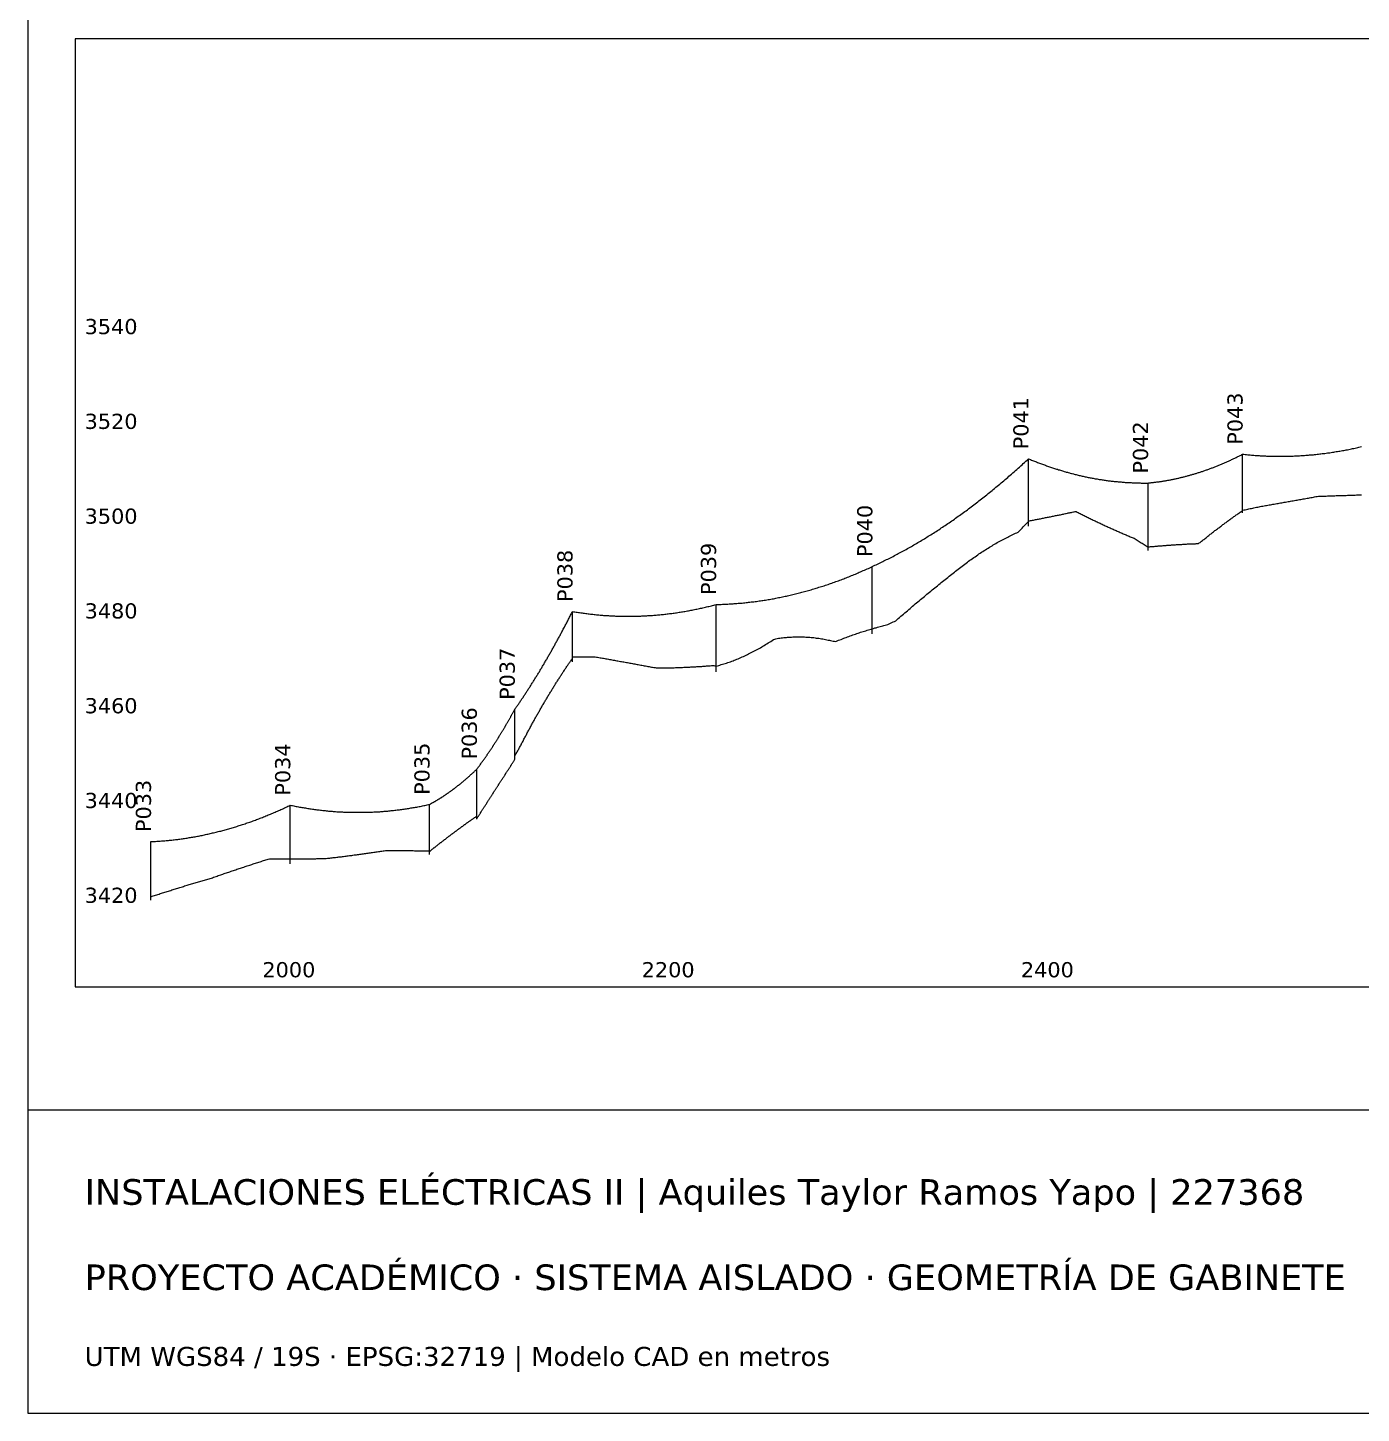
# Paper-space layout 'LP-07' of a CAD drawing. Header units: metres, sheet in millimetres. Extents: x 10 to 410, y 10 to 287.
# Drawn here: x 10 to 150.6, y 10 to 156.2 of the extents above; entities that cross this region are included whole.
import ezdxf

# ---------------------------------------------------------------- set-up
doc = ezdxf.new("R2010")
doc.units = ezdxf.units.M
for name, color, linetype, lineweight, true_color in [('ALERTA', 7, 'Continuous', 13, 0xc56b20), ('CABLE', 7, 'Continuous', 18, 0x087f8c), ('GRILLA', 7, 'Continuous', 13, 0xd2dce3), ('MARCO', 7, 'Continuous', 13, 0x163b55), ('POSTES', 7, 'Continuous', 13, 0x244c65), ('TERRENO', 7, 'Continuous', 13, 0x777777), ('TEXTO', 7, 'Continuous', 13, 0x163b55)]:
    doc.layers.add(name, color=color, linetype=linetype, lineweight=lineweight, true_color=true_color)
doc.styles.add('LP-TEXTO', font='DejaVuSans.ttf')

psp = doc.layouts.new('LP-07')

# ---------------------------------------------------------------- linework, layer by layer
at = {"layer": 'CABLE'}
for points in [[(128.16, 108.14), (128.24, 108.15), (128.32, 108.16), (128.41, 108.17), (128.49, 108.18), (128.57, 108.19), (128.66, 108.2), (128.74, 108.21), (128.82, 108.22), (128.91, 108.23), (128.99, 108.24), (129.07, 108.25), (129.15, 108.26), (129.24, 108.27), (129.32, 108.28), (129.4, 108.29), (129.49, 108.31), (129.57, 108.32), (129.65, 108.33), (129.74, 108.34), (129.82, 108.36), (129.9, 108.37), (129.99, 108.38), (130.07, 108.4), (130.15, 108.41), (130.24, 108.43), (130.32, 108.44), (130.4, 108.46), (130.48, 108.47), (130.57, 108.49), (130.65, 108.51), (130.73, 108.52), (130.82, 108.54), (130.9, 108.56), (130.98, 108.58), (131.07, 108.59), (131.15, 108.61), (131.23, 108.63), (131.32, 108.65), (131.4, 108.67), (131.48, 108.69), (131.57, 108.71), (131.65, 108.73), (131.73, 108.75), (131.82, 108.77), (131.9, 108.79), (131.98, 108.81), (132.06, 108.83), (132.15, 108.85), (132.23, 108.87), (132.31, 108.9), (132.4, 108.92), (132.48, 108.94), (132.56, 108.96), (132.65, 108.99), (132.73, 109.01), (132.81, 109.03), (132.9, 109.06), (132.98, 109.08), (133.06, 109.11), (133.15, 109.13), (133.23, 109.16), (133.31, 109.18), (133.39, 109.21), (133.48, 109.24), (133.56, 109.26), (133.64, 109.29), (133.73, 109.32), (133.81, 109.34), (133.89, 109.37), (133.98, 109.4), (134.06, 109.43), (134.14, 109.46), (134.23, 109.49), (134.31, 109.52), (134.39, 109.55), (134.48, 109.57), (134.56, 109.61), (134.64, 109.64), (134.72, 109.67), (134.81, 109.7), (134.89, 109.73), (134.97, 109.76), (135.06, 109.79), (135.14, 109.82), (135.22, 109.86), (135.31, 109.89), (135.39, 109.92), (135.47, 109.96), (135.56, 109.99), (135.64, 110.02), (135.72, 110.06), (135.81, 110.09), (135.89, 110.13), (135.97, 110.16), (136.05, 110.2), (136.14, 110.23), (136.22, 110.27), (136.3, 110.31), (136.39, 110.34), (136.47, 110.38), (136.55, 110.42), (136.64, 110.45), (136.72, 110.49), (136.8, 110.53), (136.89, 110.57), (136.97, 110.61), (137.05, 110.65), (137.14, 110.69), (137.22, 110.73), (137.3, 110.77), (137.38, 110.81), (137.47, 110.85), (137.55, 110.89), (137.63, 110.93), (137.72, 110.97), (137.8, 111.01), (137.88, 111.05), (137.97, 111.09), (138.05, 111.14), (138.13, 111.18)], [(138.13, 111.18), (138.27, 111.17), (138.4, 111.15), (138.53, 111.14), (138.67, 111.13), (138.8, 111.11), (138.93, 111.1), (139.07, 111.09), (139.2, 111.08), (139.33, 111.07), (139.47, 111.06), (139.6, 111.05), (139.73, 111.04), (139.87, 111.03), (140, 111.02), (140.13, 111.02), (140.27, 111.01), (140.4, 111), (140.53, 111), (140.67, 110.99), (140.8, 110.99), (140.93, 110.98), (141.07, 110.98), (141.2, 110.98), (141.33, 110.97), (141.47, 110.97), (141.6, 110.97), (141.73, 110.97), (141.87, 110.97), (142, 110.96), (142.13, 110.96), (142.27, 110.96), (142.4, 110.97), (142.53, 110.97), (142.67, 110.97), (142.8, 110.97), (142.93, 110.97), (143.07, 110.98), (143.2, 110.98), (143.33, 110.99), (143.47, 110.99), (143.6, 111), (143.73, 111), (143.87, 111.01), (144, 111.01), (144.13, 111.02), (144.27, 111.03), (144.4, 111.04), (144.53, 111.05), (144.67, 111.06), (144.8, 111.07), (144.93, 111.08), (145.07, 111.09), (145.2, 111.1), (145.33, 111.11), (145.47, 111.12), (145.6, 111.13), (145.73, 111.15), (145.87, 111.16), (146, 111.18), (146.13, 111.19), (146.27, 111.21), (146.4, 111.22), (146.53, 111.24), (146.67, 111.25), (146.8, 111.27), (146.94, 111.29), (147.07, 111.31), (147.2, 111.32), (147.34, 111.34), (147.47, 111.36), (147.6, 111.38), (147.74, 111.4), (147.87, 111.42), (148, 111.45), (148.14, 111.47), (148.27, 111.49), (148.4, 111.51), (148.54, 111.54), (148.67, 111.56), (148.8, 111.59), (148.94, 111.61), (149.07, 111.64), (149.2, 111.66), (149.34, 111.69), (149.47, 111.72), (149.6, 111.74), (149.74, 111.77), (149.87, 111.8), (150, 111.83), (150.14, 111.86), (150.27, 111.89), (150.4, 111.92), (150.54, 111.95), (150.67, 111.98)], [(99.08, 99.33), (99.21, 99.4), (99.35, 99.46), (99.49, 99.52), (99.63, 99.59), (99.76, 99.65), (99.9, 99.72), (100.04, 99.79), (100.18, 99.85), (100.31, 99.92), (100.45, 99.99), (100.59, 100.06), (100.72, 100.12), (100.86, 100.19), (101, 100.26), (101.14, 100.33), (101.27, 100.4), (101.41, 100.48), (101.55, 100.55), (101.69, 100.62), (101.82, 100.69), (101.96, 100.77), (102.1, 100.84), (102.23, 100.91), (102.37, 100.99), (102.51, 101.07), (102.65, 101.14), (102.78, 101.22), (102.92, 101.3), (103.06, 101.37), (103.2, 101.45), (103.33, 101.53), (103.47, 101.61), (103.61, 101.69), (103.74, 101.77), (103.88, 101.85), (104.02, 101.93), (104.16, 102.01), (104.29, 102.1), (104.43, 102.18), (104.57, 102.26), (104.71, 102.35), (104.84, 102.43), (104.98, 102.52), (105.12, 102.6), (105.25, 102.69), (105.39, 102.78), (105.53, 102.86), (105.67, 102.95), (105.8, 103.04), (105.94, 103.13), (106.08, 103.22), (106.22, 103.31), (106.35, 103.4), (106.49, 103.49), (106.63, 103.58), (106.77, 103.67), (106.9, 103.77), (107.04, 103.86), (107.18, 103.95), (107.31, 104.05), (107.45, 104.14), (107.59, 104.24), (107.73, 104.33), (107.86, 104.43), (108, 104.53), (108.14, 104.63), (108.28, 104.72), (108.41, 104.82), (108.55, 104.92), (108.69, 105.02), (108.82, 105.12), (108.96, 105.22), (109.1, 105.32), (109.24, 105.43), (109.37, 105.53), (109.51, 105.63), (109.65, 105.73), (109.79, 105.84), (109.92, 105.94), (110.06, 106.05), (110.2, 106.15), (110.33, 106.26), (110.47, 106.37), (110.61, 106.47), (110.75, 106.58), (110.88, 106.69), (111.02, 106.8), (111.16, 106.91), (111.3, 107.02), (111.43, 107.13), (111.57, 107.24), (111.71, 107.35), (111.84, 107.46), (111.98, 107.58), (112.12, 107.69), (112.26, 107.8), (112.39, 107.92), (112.53, 108.03), (112.67, 108.15), (112.81, 108.27), (112.94, 108.38), (113.08, 108.5), (113.22, 108.62), (113.36, 108.73), (113.49, 108.85), (113.63, 108.97), (113.77, 109.09), (113.9, 109.21), (114.04, 109.33), (114.18, 109.46), (114.32, 109.58), (114.45, 109.7), (114.59, 109.82), (114.73, 109.95), (114.87, 110.07), (115, 110.2), (115.14, 110.32), (115.28, 110.45), (115.41, 110.57), (115.55, 110.7)], [(115.55, 110.7), (115.66, 110.66), (115.76, 110.61), (115.87, 110.57), (115.97, 110.53), (116.08, 110.49), (116.18, 110.44), (116.29, 110.4), (116.39, 110.36), (116.5, 110.32), (116.6, 110.28), (116.71, 110.24), (116.81, 110.2), (116.92, 110.16), (117.02, 110.12), (117.13, 110.08), (117.23, 110.05), (117.34, 110.01), (117.44, 109.97), (117.55, 109.93), (117.65, 109.9), (117.76, 109.86), (117.86, 109.83), (117.97, 109.79), (118.07, 109.75), (118.18, 109.72), (118.28, 109.69), (118.39, 109.65), (118.49, 109.62), (118.6, 109.59), (118.7, 109.55), (118.81, 109.52), (118.91, 109.49), (119.02, 109.46), (119.12, 109.42), (119.23, 109.39), (119.33, 109.36), (119.44, 109.33), (119.54, 109.3), (119.65, 109.27), (119.75, 109.25), (119.86, 109.22), (119.96, 109.19), (120.07, 109.16), (120.17, 109.13), (120.28, 109.11), (120.38, 109.08), (120.49, 109.05), (120.59, 109.03), (120.7, 109), (120.8, 108.98), (120.91, 108.95), (121.01, 108.93), (121.12, 108.9), (121.22, 108.88), (121.33, 108.86), (121.43, 108.83), (121.54, 108.81), (121.64, 108.79), (121.75, 108.77), (121.85, 108.74), (121.96, 108.72), (122.06, 108.7), (122.17, 108.68), (122.27, 108.66), (122.38, 108.64), (122.48, 108.62), (122.59, 108.6), (122.69, 108.59), (122.8, 108.57), (122.9, 108.55), (123.01, 108.53), (123.12, 108.52), (123.22, 108.5), (123.33, 108.48), (123.43, 108.47), (123.54, 108.45), (123.64, 108.44), (123.75, 108.42), (123.85, 108.41), (123.96, 108.39), (124.06, 108.38), (124.17, 108.37), (124.27, 108.35), (124.38, 108.34), (124.48, 108.33), (124.59, 108.32), (124.69, 108.31), (124.8, 108.3), (124.9, 108.29), (125.01, 108.27), (125.11, 108.27), (125.22, 108.26), (125.32, 108.25), (125.43, 108.24), (125.53, 108.23), (125.64, 108.22), (125.74, 108.21), (125.85, 108.21), (125.95, 108.2), (126.06, 108.19), (126.16, 108.19), (126.27, 108.18), (126.37, 108.18), (126.48, 108.17), (126.58, 108.17), (126.69, 108.16), (126.79, 108.16), (126.9, 108.16), (127, 108.15), (127.11, 108.15), (127.21, 108.15), (127.32, 108.15), (127.42, 108.14), (127.53, 108.14), (127.63, 108.14), (127.74, 108.14), (127.84, 108.14), (127.95, 108.14), (128.05, 108.14), (128.16, 108.14)], [(82.6, 95.33), (82.74, 95.33), (82.88, 95.33), (83.01, 95.34), (83.15, 95.34), (83.29, 95.35), (83.43, 95.35), (83.56, 95.36), (83.7, 95.36), (83.84, 95.37), (83.98, 95.38), (84.11, 95.39), (84.25, 95.4), (84.39, 95.41), (84.52, 95.42), (84.66, 95.43), (84.8, 95.44), (84.94, 95.45), (85.07, 95.46), (85.21, 95.47), (85.35, 95.48), (85.49, 95.5), (85.62, 95.51), (85.76, 95.52), (85.9, 95.54), (86.03, 95.56), (86.17, 95.57), (86.31, 95.59), (86.45, 95.6), (86.58, 95.62), (86.72, 95.64), (86.86, 95.66), (87, 95.68), (87.13, 95.7), (87.27, 95.72), (87.41, 95.74), (87.54, 95.76), (87.68, 95.78), (87.82, 95.8), (87.96, 95.82), (88.09, 95.85), (88.23, 95.87), (88.37, 95.89), (88.51, 95.92), (88.64, 95.94), (88.78, 95.97), (88.92, 95.99), (89.05, 96.02), (89.19, 96.05), (89.33, 96.07), (89.47, 96.1), (89.6, 96.13), (89.74, 96.16), (89.88, 96.19), (90.02, 96.22), (90.15, 96.25), (90.29, 96.28), (90.43, 96.31), (90.56, 96.34), (90.7, 96.38), (90.84, 96.41), (90.98, 96.44), (91.11, 96.48), (91.25, 96.51), (91.39, 96.55), (91.53, 96.58), (91.66, 96.62), (91.8, 96.66), (91.94, 96.69), (92.08, 96.73), (92.21, 96.77), (92.35, 96.81), (92.49, 96.85), (92.62, 96.89), (92.76, 96.93), (92.9, 96.97), (93.04, 97.01), (93.17, 97.05), (93.31, 97.09), (93.45, 97.14), (93.59, 97.18), (93.72, 97.22), (93.86, 97.27), (94, 97.31), (94.13, 97.36), (94.27, 97.4), (94.41, 97.45), (94.55, 97.5), (94.68, 97.55), (94.82, 97.59), (94.96, 97.64), (95.1, 97.69), (95.23, 97.74), (95.37, 97.79), (95.51, 97.84), (95.64, 97.89), (95.78, 97.94), (95.92, 98), (96.06, 98.05), (96.19, 98.1), (96.33, 98.15), (96.47, 98.21), (96.61, 98.26), (96.74, 98.32), (96.88, 98.37), (97.02, 98.43), (97.15, 98.49), (97.29, 98.54), (97.43, 98.6), (97.57, 98.66), (97.7, 98.72), (97.84, 98.78), (97.98, 98.84), (98.12, 98.9), (98.25, 98.96), (98.39, 99.02), (98.53, 99.08), (98.67, 99.14), (98.8, 99.21), (98.94, 99.27), (99.08, 99.33)], [(67.46, 94.59), (67.58, 94.57), (67.71, 94.55), (67.84, 94.53), (67.96, 94.51), (68.09, 94.49), (68.21, 94.47), (68.34, 94.45), (68.47, 94.43), (68.59, 94.41), (68.72, 94.4), (68.85, 94.38), (68.97, 94.36), (69.1, 94.35), (69.22, 94.33), (69.35, 94.32), (69.48, 94.3), (69.6, 94.29), (69.73, 94.28), (69.86, 94.26), (69.98, 94.25), (70.11, 94.24), (70.23, 94.23), (70.36, 94.21), (70.49, 94.2), (70.61, 94.19), (70.74, 94.18), (70.86, 94.17), (70.99, 94.17), (71.12, 94.16), (71.24, 94.15), (71.37, 94.14), (71.5, 94.14), (71.62, 94.13), (71.75, 94.12), (71.87, 94.12), (72, 94.11), (72.13, 94.11), (72.25, 94.1), (72.38, 94.1), (72.51, 94.1), (72.63, 94.09), (72.76, 94.09), (72.88, 94.09), (73.01, 94.09), (73.14, 94.09), (73.26, 94.09), (73.39, 94.09), (73.52, 94.09), (73.64, 94.09), (73.77, 94.09), (73.89, 94.09), (74.02, 94.09), (74.15, 94.1), (74.27, 94.1), (74.4, 94.1), (74.52, 94.11), (74.65, 94.11), (74.78, 94.12), (74.9, 94.12), (75.03, 94.13), (75.16, 94.13), (75.28, 94.14), (75.41, 94.15), (75.53, 94.16), (75.66, 94.16), (75.79, 94.17), (75.91, 94.18), (76.04, 94.19), (76.17, 94.2), (76.29, 94.21), (76.42, 94.22), (76.54, 94.23), (76.67, 94.25), (76.8, 94.26), (76.92, 94.27), (77.05, 94.28), (77.18, 94.3), (77.3, 94.31), (77.43, 94.33), (77.55, 94.34), (77.68, 94.36), (77.81, 94.37), (77.93, 94.39), (78.06, 94.41), (78.18, 94.42), (78.31, 94.44), (78.44, 94.46), (78.56, 94.48), (78.69, 94.5), (78.82, 94.52), (78.94, 94.54), (79.07, 94.56), (79.19, 94.58), (79.32, 94.6), (79.45, 94.62), (79.57, 94.65), (79.7, 94.67), (79.83, 94.69), (79.95, 94.72), (80.08, 94.74), (80.2, 94.77), (80.33, 94.79), (80.46, 94.82), (80.58, 94.84), (80.71, 94.87), (80.84, 94.9), (80.96, 94.93), (81.09, 94.95), (81.21, 94.98), (81.34, 95.01), (81.47, 95.04), (81.59, 95.07), (81.72, 95.1), (81.84, 95.13), (81.97, 95.16), (82.1, 95.19), (82.22, 95.23), (82.35, 95.26), (82.48, 95.29), (82.6, 95.33)], [(61.37, 84.26), (61.42, 84.34), (61.48, 84.41), (61.53, 84.48), (61.58, 84.55), (61.63, 84.63), (61.68, 84.7), (61.73, 84.78), (61.78, 84.85), (61.83, 84.92), (61.88, 85), (61.93, 85.07), (61.98, 85.15), (62.03, 85.22), (62.08, 85.3), (62.13, 85.37), (62.19, 85.45), (62.24, 85.52), (62.29, 85.6), (62.34, 85.68), (62.39, 85.75), (62.44, 85.83), (62.49, 85.91), (62.54, 85.99), (62.59, 86.06), (62.64, 86.14), (62.69, 86.22), (62.74, 86.3), (62.79, 86.38), (62.84, 86.45), (62.89, 86.53), (62.95, 86.61), (63, 86.69), (63.05, 86.77), (63.1, 86.85), (63.15, 86.93), (63.2, 87.01), (63.25, 87.09), (63.3, 87.17), (63.35, 87.25), (63.4, 87.33), (63.45, 87.42), (63.5, 87.5), (63.55, 87.58), (63.6, 87.66), (63.66, 87.74), (63.71, 87.83), (63.76, 87.91), (63.81, 87.99), (63.86, 88.07), (63.91, 88.16), (63.96, 88.24), (64.01, 88.33), (64.06, 88.41), (64.11, 88.49), (64.16, 88.58), (64.21, 88.66), (64.26, 88.75), (64.31, 88.83), (64.36, 88.92), (64.42, 89.01), (64.47, 89.09), (64.52, 89.18), (64.57, 89.26), (64.62, 89.35), (64.67, 89.44), (64.72, 89.53), (64.77, 89.61), (64.82, 89.7), (64.87, 89.79), (64.92, 89.88), (64.97, 89.97), (65.02, 90.05), (65.07, 90.14), (65.13, 90.23), (65.18, 90.32), (65.23, 90.41), (65.28, 90.5), (65.33, 90.59), (65.38, 90.68), (65.43, 90.77), (65.48, 90.86), (65.53, 90.95), (65.58, 91.04), (65.63, 91.14), (65.68, 91.23), (65.73, 91.32), (65.78, 91.41), (65.84, 91.5), (65.89, 91.6), (65.94, 91.69), (65.99, 91.78), (66.04, 91.88), (66.09, 91.97), (66.14, 92.06), (66.19, 92.16), (66.24, 92.25), (66.29, 92.35), (66.34, 92.44), (66.39, 92.54), (66.44, 92.63), (66.49, 92.73), (66.54, 92.82), (66.6, 92.92), (66.65, 93.01), (66.7, 93.11), (66.75, 93.21), (66.8, 93.3), (66.85, 93.4), (66.9, 93.5), (66.95, 93.6), (67, 93.69), (67.05, 93.79), (67.1, 93.89), (67.15, 93.99), (67.2, 94.09), (67.25, 94.19), (67.31, 94.29), (67.36, 94.39), (67.41, 94.49), (67.46, 94.59)], [(57.37, 77.97), (57.41, 78.01), (57.44, 78.05), (57.47, 78.1), (57.51, 78.14), (57.54, 78.19), (57.57, 78.23), (57.61, 78.28), (57.64, 78.32), (57.67, 78.37), (57.71, 78.41), (57.74, 78.46), (57.77, 78.5), (57.81, 78.55), (57.84, 78.59), (57.87, 78.64), (57.91, 78.69), (57.94, 78.73), (57.97, 78.78), (58.01, 78.83), (58.04, 78.87), (58.07, 78.92), (58.11, 78.97), (58.14, 79.01), (58.17, 79.06), (58.21, 79.11), (58.24, 79.15), (58.27, 79.2), (58.31, 79.25), (58.34, 79.3), (58.37, 79.35), (58.41, 79.39), (58.44, 79.44), (58.47, 79.49), (58.51, 79.54), (58.54, 79.59), (58.57, 79.64), (58.61, 79.69), (58.64, 79.74), (58.67, 79.78), (58.71, 79.83), (58.74, 79.88), (58.77, 79.93), (58.81, 79.98), (58.84, 80.03), (58.87, 80.08), (58.91, 80.13), (58.94, 80.18), (58.97, 80.23), (59.01, 80.29), (59.04, 80.34), (59.07, 80.39), (59.11, 80.44), (59.14, 80.49), (59.17, 80.54), (59.21, 80.59), (59.24, 80.64), (59.27, 80.7), (59.31, 80.75), (59.34, 80.8), (59.37, 80.85), (59.41, 80.91), (59.44, 80.96), (59.47, 81.01), (59.51, 81.06), (59.54, 81.12), (59.57, 81.17), (59.61, 81.22), (59.64, 81.28), (59.67, 81.33), (59.71, 81.38), (59.74, 81.44), (59.77, 81.49), (59.81, 81.55), (59.84, 81.6), (59.87, 81.66), (59.91, 81.71), (59.94, 81.77), (59.97, 81.82), (60.01, 81.88), (60.04, 81.93), (60.07, 81.99), (60.11, 82.04), (60.14, 82.1), (60.17, 82.15), (60.21, 82.21), (60.24, 82.27), (60.27, 82.32), (60.31, 82.38), (60.34, 82.43), (60.37, 82.49), (60.41, 82.55), (60.44, 82.61), (60.47, 82.66), (60.51, 82.72), (60.54, 82.78), (60.57, 82.84), (60.61, 82.89), (60.64, 82.95), (60.67, 83.01), (60.71, 83.07), (60.74, 83.13), (60.77, 83.18), (60.81, 83.24), (60.84, 83.3), (60.87, 83.36), (60.91, 83.42), (60.94, 83.48), (60.97, 83.54), (61.01, 83.6), (61.04, 83.66), (61.07, 83.72), (61.11, 83.78), (61.14, 83.84), (61.17, 83.9), (61.21, 83.96), (61.24, 84.02), (61.27, 84.08), (61.31, 84.14), (61.34, 84.2), (61.37, 84.26)], [(52.38, 74.24), (52.43, 74.26), (52.47, 74.28), (52.51, 74.31), (52.55, 74.33), (52.59, 74.35), (52.63, 74.37), (52.67, 74.4), (52.72, 74.42), (52.76, 74.44), (52.8, 74.47), (52.84, 74.49), (52.88, 74.52), (52.92, 74.54), (52.97, 74.56), (53.01, 74.59), (53.05, 74.61), (53.09, 74.64), (53.13, 74.66), (53.17, 74.69), (53.22, 74.71), (53.26, 74.74), (53.3, 74.76), (53.34, 74.79), (53.38, 74.81), (53.42, 74.84), (53.46, 74.86), (53.51, 74.89), (53.55, 74.92), (53.59, 74.94), (53.63, 74.97), (53.67, 75), (53.71, 75.02), (53.76, 75.05), (53.8, 75.08), (53.84, 75.1), (53.88, 75.13), (53.92, 75.16), (53.96, 75.19), (54.01, 75.21), (54.05, 75.24), (54.09, 75.27), (54.13, 75.3), (54.17, 75.33), (54.21, 75.36), (54.25, 75.38), (54.3, 75.41), (54.34, 75.44), (54.38, 75.47), (54.42, 75.5), (54.46, 75.53), (54.5, 75.56), (54.55, 75.59), (54.59, 75.62), (54.63, 75.65), (54.67, 75.68), (54.71, 75.71), (54.75, 75.74), (54.8, 75.77), (54.84, 75.8), (54.88, 75.83), (54.92, 75.86), (54.96, 75.9), (55, 75.93), (55.04, 75.96), (55.09, 75.99), (55.13, 76.02), (55.17, 76.05), (55.21, 76.09), (55.25, 76.12), (55.29, 76.15), (55.34, 76.18), (55.38, 76.22), (55.42, 76.25), (55.46, 76.28), (55.5, 76.32), (55.54, 76.35), (55.59, 76.38), (55.63, 76.42), (55.67, 76.45), (55.71, 76.48), (55.75, 76.52), (55.79, 76.55), (55.83, 76.59), (55.88, 76.62), (55.92, 76.66), (55.96, 76.69), (56, 76.73), (56.04, 76.76), (56.08, 76.8), (56.13, 76.83), (56.17, 76.87), (56.21, 76.9), (56.25, 76.94), (56.29, 76.97), (56.33, 77.01), (56.38, 77.05), (56.42, 77.08), (56.46, 77.12), (56.5, 77.16), (56.54, 77.19), (56.58, 77.23), (56.62, 77.27), (56.67, 77.31), (56.71, 77.34), (56.75, 77.38), (56.79, 77.42), (56.83, 77.46), (56.87, 77.5), (56.92, 77.53), (56.96, 77.57), (57, 77.61), (57.04, 77.65), (57.08, 77.69), (57.12, 77.73), (57.16, 77.77), (57.21, 77.81), (57.25, 77.85), (57.29, 77.89), (57.33, 77.93), (57.37, 77.97)], [(23, 70.32), (23.12, 70.32), (23.24, 70.33), (23.37, 70.33), (23.49, 70.34), (23.61, 70.35), (23.73, 70.36), (23.86, 70.36), (23.98, 70.37), (24.1, 70.38), (24.22, 70.39), (24.35, 70.4), (24.47, 70.41), (24.59, 70.42), (24.71, 70.43), (24.84, 70.44), (24.96, 70.46), (25.08, 70.47), (25.2, 70.48), (25.33, 70.49), (25.45, 70.51), (25.57, 70.52), (25.69, 70.54), (25.82, 70.55), (25.94, 70.57), (26.06, 70.58), (26.18, 70.6), (26.31, 70.62), (26.43, 70.64), (26.55, 70.65), (26.67, 70.67), (26.8, 70.69), (26.92, 70.71), (27.04, 70.73), (27.16, 70.75), (27.29, 70.77), (27.41, 70.79), (27.53, 70.81), (27.65, 70.83), (27.77, 70.86), (27.9, 70.88), (28.02, 70.9), (28.14, 70.93), (28.26, 70.95), (28.39, 70.97), (28.51, 71), (28.63, 71.02), (28.75, 71.05), (28.88, 71.08), (29, 71.1), (29.12, 71.13), (29.24, 71.16), (29.37, 71.19), (29.49, 71.22), (29.61, 71.24), (29.73, 71.27), (29.86, 71.3), (29.98, 71.33), (30.1, 71.37), (30.22, 71.4), (30.35, 71.43), (30.47, 71.46), (30.59, 71.49), (30.71, 71.53), (30.84, 71.56), (30.96, 71.59), (31.08, 71.63), (31.2, 71.66), (31.33, 71.7), (31.45, 71.73), (31.57, 71.77), (31.69, 71.81), (31.82, 71.84), (31.94, 71.88), (32.06, 71.92), (32.18, 71.96), (32.3, 72), (32.43, 72.04), (32.55, 72.08), (32.67, 72.12), (32.79, 72.16), (32.92, 72.2), (33.04, 72.24), (33.16, 72.28), (33.28, 72.32), (33.41, 72.37), (33.53, 72.41), (33.65, 72.45), (33.77, 72.5), (33.9, 72.54), (34.02, 72.59), (34.14, 72.63), (34.26, 72.68), (34.39, 72.73), (34.51, 72.77), (34.63, 72.82), (34.75, 72.87), (34.88, 72.92), (35, 72.97), (35.12, 73.02), (35.24, 73.07), (35.37, 73.12), (35.49, 73.17), (35.61, 73.22), (35.73, 73.27), (35.86, 73.32), (35.98, 73.37), (36.1, 73.43), (36.22, 73.48), (36.35, 73.53), (36.47, 73.59), (36.59, 73.64), (36.71, 73.7), (36.83, 73.75), (36.96, 73.81), (37.08, 73.87), (37.2, 73.92), (37.32, 73.98), (37.45, 74.04), (37.57, 74.1), (37.69, 74.16)], [(37.69, 74.16), (37.81, 74.13), (37.94, 74.11), (38.06, 74.08), (38.18, 74.06), (38.3, 74.03), (38.43, 74.01), (38.55, 73.99), (38.67, 73.96), (38.79, 73.94), (38.92, 73.92), (39.04, 73.9), (39.16, 73.88), (39.28, 73.86), (39.41, 73.84), (39.53, 73.82), (39.65, 73.8), (39.77, 73.78), (39.9, 73.76), (40.02, 73.74), (40.14, 73.73), (40.26, 73.71), (40.39, 73.69), (40.51, 73.68), (40.63, 73.66), (40.75, 73.65), (40.88, 73.63), (41, 73.62), (41.12, 73.6), (41.24, 73.59), (41.36, 73.58), (41.49, 73.56), (41.61, 73.55), (41.73, 73.54), (41.85, 73.53), (41.98, 73.52), (42.1, 73.51), (42.22, 73.5), (42.34, 73.49), (42.47, 73.48), (42.59, 73.47), (42.71, 73.46), (42.83, 73.46), (42.96, 73.45), (43.08, 73.44), (43.2, 73.44), (43.32, 73.43), (43.45, 73.43), (43.57, 73.42), (43.69, 73.42), (43.81, 73.41), (43.94, 73.41), (44.06, 73.41), (44.18, 73.4), (44.3, 73.4), (44.43, 73.4), (44.55, 73.4), (44.67, 73.4), (44.79, 73.4), (44.92, 73.4), (45.04, 73.4), (45.16, 73.4), (45.28, 73.4), (45.41, 73.4), (45.53, 73.4), (45.65, 73.41), (45.77, 73.41), (45.89, 73.41), (46.02, 73.42), (46.14, 73.42), (46.26, 73.43), (46.38, 73.43), (46.51, 73.44), (46.63, 73.44), (46.75, 73.45), (46.87, 73.46), (47, 73.46), (47.12, 73.47), (47.24, 73.48), (47.36, 73.49), (47.49, 73.5), (47.61, 73.51), (47.73, 73.52), (47.85, 73.53), (47.98, 73.54), (48.1, 73.55), (48.22, 73.56), (48.34, 73.58), (48.47, 73.59), (48.59, 73.6), (48.71, 73.62), (48.83, 73.63), (48.96, 73.65), (49.08, 73.66), (49.2, 73.68), (49.32, 73.69), (49.45, 73.71), (49.57, 73.73), (49.69, 73.74), (49.81, 73.76), (49.94, 73.78), (50.06, 73.8), (50.18, 73.82), (50.3, 73.84), (50.42, 73.86), (50.55, 73.88), (50.67, 73.9), (50.79, 73.92), (50.91, 73.94), (51.04, 73.96), (51.16, 73.99), (51.28, 74.01), (51.4, 74.03), (51.53, 74.06), (51.65, 74.08), (51.77, 74.11), (51.89, 74.13), (52.02, 74.16), (52.14, 74.19), (52.26, 74.21), (52.38, 74.24)]]:
    psp.add_lwpolyline(points, dxfattribs=at)
at = {"layer": 'GRILLA'}
psp.add_lwpolyline([(15, 55), (287, 55), (287, 155), (15, 155)], close=True, dxfattribs=at)
at = {"layer": 'MARCO'}
psp.add_lwpolyline([(10, 10), (410, 10), (410, 287), (10, 287)], close=True, dxfattribs=at)
psp.add_lwpolyline([(10, 42), (410, 42)], dxfattribs=at)
at = {"layer": 'POSTES'}
for points in [[(138.13, 104.98), (138.13, 111.18)], [(115.55, 103.6), (115.55, 110.7)], [(128.16, 101.04), (128.16, 108.14)], [(99.08, 92.23), (99.08, 99.33)], [(82.6, 88.23), (82.6, 95.33)], [(67.46, 89.29), (67.46, 94.59)], [(61.37, 78.96), (61.37, 84.26)], [(57.37, 72.67), (57.37, 77.97)], [(37.69, 67.96), (37.69, 74.16)], [(52.38, 68.94), (52.38, 74.24)], [(23, 64.12), (23, 70.32)]]:
    psp.add_lwpolyline(points, dxfattribs=at)
at = {"layer": 'TERRENO'}
for points in [[(138.13, 105.28), (138.27, 105.31), (138.4, 105.33), (138.53, 105.36), (138.67, 105.39), (138.8, 105.42), (138.93, 105.45), (139.07, 105.47), (139.2, 105.5), (139.33, 105.53), (139.47, 105.56), (139.6, 105.59), (139.73, 105.61), (139.87, 105.64), (140, 105.67), (140.13, 105.69), (140.27, 105.71), (140.4, 105.74), (140.53, 105.76), (140.67, 105.78), (140.8, 105.8), (140.93, 105.83), (141.07, 105.85), (141.2, 105.87), (141.33, 105.9), (141.47, 105.92), (141.6, 105.94), (141.73, 105.97), (141.87, 105.99), (142, 106.01), (142.13, 106.04), (142.27, 106.06), (142.4, 106.08), (142.53, 106.11), (142.67, 106.13), (142.8, 106.15), (142.93, 106.18), (143.07, 106.2), (143.2, 106.23), (143.33, 106.25), (143.47, 106.27), (143.6, 106.3), (143.73, 106.32), (143.87, 106.34), (144, 106.37), (144.13, 106.39), (144.27, 106.42), (144.4, 106.44), (144.53, 106.46), (144.67, 106.49), (144.8, 106.51), (144.93, 106.54), (145.07, 106.56), (145.2, 106.58), (145.33, 106.61), (145.47, 106.63), (145.6, 106.66), (145.73, 106.68), (145.87, 106.71), (146, 106.73), (146.13, 106.75), (146.27, 106.75), (146.4, 106.76), (146.53, 106.76), (146.67, 106.77), (146.8, 106.77), (146.94, 106.77), (147.07, 106.78), (147.2, 106.78), (147.34, 106.79), (147.47, 106.79), (147.6, 106.8), (147.74, 106.8), (147.87, 106.8), (148, 106.81), (148.14, 106.81), (148.27, 106.82), (148.4, 106.82), (148.54, 106.83), (148.67, 106.83), (148.8, 106.84), (148.94, 106.84), (149.07, 106.84), (149.2, 106.85), (149.34, 106.85), (149.47, 106.86), (149.6, 106.86), (149.74, 106.87), (149.87, 106.87), (150, 106.87), (150.14, 106.88), (150.27, 106.88), (150.4, 106.89), (150.54, 106.89), (150.67, 106.9)], [(99.08, 92.77), (99.21, 92.81), (99.35, 92.85), (99.49, 92.88), (99.63, 92.92), (99.76, 92.96), (99.9, 93), (100.04, 93.03), (100.18, 93.07), (100.31, 93.1), (100.45, 93.14), (100.59, 93.17), (100.72, 93.21), (100.86, 93.27), (101, 93.34), (101.14, 93.41), (101.27, 93.48), (101.41, 93.55), (101.55, 93.62), (101.69, 93.73), (101.82, 93.84), (101.96, 93.96), (102.1, 94.08), (102.23, 94.2), (102.37, 94.32), (102.51, 94.44), (102.65, 94.55), (102.78, 94.67), (102.92, 94.79), (103.06, 94.91), (103.2, 95.03), (103.33, 95.14), (103.47, 95.26), (103.61, 95.38), (103.74, 95.49), (103.88, 95.61), (104.02, 95.72), (104.16, 95.84), (104.29, 95.95), (104.43, 96.07), (104.57, 96.18), (104.71, 96.3), (104.84, 96.41), (104.98, 96.52), (105.12, 96.64), (105.25, 96.75), (105.39, 96.86), (105.53, 96.97), (105.67, 97.09), (105.8, 97.2), (105.94, 97.31), (106.08, 97.42), (106.22, 97.53), (106.35, 97.64), (106.49, 97.75), (106.63, 97.86), (106.77, 97.97), (106.9, 98.08), (107.04, 98.19), (107.18, 98.3), (107.31, 98.41), (107.45, 98.51), (107.59, 98.62), (107.73, 98.73), (107.86, 98.84), (108, 98.95), (108.14, 99.05), (108.28, 99.16), (108.41, 99.27), (108.55, 99.37), (108.69, 99.48), (108.82, 99.58), (108.96, 99.68), (109.1, 99.79), (109.24, 99.89), (109.37, 99.99), (109.51, 100.09), (109.65, 100.18), (109.79, 100.28), (109.92, 100.37), (110.06, 100.47), (110.2, 100.56), (110.33, 100.66), (110.47, 100.75), (110.61, 100.84), (110.75, 100.93), (110.88, 101.02), (111.02, 101.1), (111.16, 101.19), (111.3, 101.28), (111.43, 101.36), (111.57, 101.44), (111.71, 101.53), (111.84, 101.61), (111.98, 101.69), (112.12, 101.77), (112.26, 101.85), (112.39, 101.92), (112.53, 102), (112.67, 102.08), (112.81, 102.15), (112.94, 102.22), (113.08, 102.3), (113.22, 102.37), (113.36, 102.44), (113.49, 102.51), (113.63, 102.58), (113.77, 102.64), (113.9, 102.71), (114.04, 102.77), (114.18, 102.84), (114.32, 102.9), (114.45, 102.97), (114.59, 103.11), (114.73, 103.25), (114.87, 103.39), (115, 103.53), (115.14, 103.67), (115.28, 103.81), (115.41, 103.95), (115.55, 104.09)], [(115.55, 104.14), (115.66, 104.16), (115.76, 104.18), (115.87, 104.2), (115.97, 104.22), (116.08, 104.24), (116.18, 104.26), (116.29, 104.28), (116.39, 104.3), (116.5, 104.32), (116.6, 104.34), (116.71, 104.36), (116.81, 104.38), (116.92, 104.4), (117.02, 104.42), (117.13, 104.44), (117.23, 104.47), (117.34, 104.49), (117.44, 104.51), (117.55, 104.53), (117.65, 104.55), (117.76, 104.57), (117.86, 104.59), (117.97, 104.61), (118.07, 104.63), (118.18, 104.65), (118.28, 104.67), (118.39, 104.7), (118.49, 104.72), (118.6, 104.74), (118.7, 104.76), (118.81, 104.78), (118.91, 104.8), (119.02, 104.82), (119.12, 104.85), (119.23, 104.87), (119.33, 104.89), (119.44, 104.91), (119.54, 104.93), (119.65, 104.95), (119.75, 104.98), (119.86, 105), (119.96, 105.02), (120.07, 105.04), (120.17, 105.06), (120.28, 105.09), (120.38, 105.11), (120.49, 105.12), (120.59, 105.13), (120.7, 105.08), (120.8, 105.02), (120.91, 104.97), (121.01, 104.92), (121.12, 104.86), (121.22, 104.81), (121.33, 104.76), (121.43, 104.7), (121.54, 104.65), (121.64, 104.6), (121.75, 104.55), (121.85, 104.5), (121.96, 104.44), (122.06, 104.39), (122.17, 104.34), (122.27, 104.29), (122.38, 104.24), (122.48, 104.19), (122.59, 104.14), (122.69, 104.09), (122.8, 104.04), (122.9, 103.99), (123.01, 103.94), (123.12, 103.89), (123.22, 103.84), (123.33, 103.79), (123.43, 103.74), (123.54, 103.69), (123.64, 103.64), (123.75, 103.59), (123.85, 103.54), (123.96, 103.49), (124.06, 103.45), (124.17, 103.4), (124.27, 103.35), (124.38, 103.3), (124.48, 103.26), (124.59, 103.21), (124.69, 103.16), (124.8, 103.12), (124.9, 103.07), (125.01, 103.02), (125.11, 102.98), (125.22, 102.93), (125.32, 102.89), (125.43, 102.84), (125.53, 102.79), (125.64, 102.75), (125.74, 102.7), (125.85, 102.66), (125.95, 102.62), (126.06, 102.57), (126.16, 102.53), (126.27, 102.48), (126.37, 102.44), (126.48, 102.4), (126.58, 102.35), (126.69, 102.31), (126.79, 102.25), (126.9, 102.18), (127, 102.12), (127.11, 102.05), (127.21, 101.98), (127.32, 101.91), (127.42, 101.84), (127.53, 101.78), (127.63, 101.71), (127.74, 101.64), (127.84, 101.57), (127.95, 101.5), (128.05, 101.44), (128.16, 101.37)], [(128.16, 101.4), (128.24, 101.41), (128.32, 101.42), (128.41, 101.43), (128.49, 101.43), (128.57, 101.44), (128.66, 101.45), (128.74, 101.46), (128.82, 101.46), (128.91, 101.47), (128.99, 101.48), (129.07, 101.48), (129.15, 101.49), (129.24, 101.5), (129.32, 101.51), (129.4, 101.51), (129.49, 101.52), (129.57, 101.53), (129.65, 101.53), (129.74, 101.54), (129.82, 101.55), (129.9, 101.55), (129.99, 101.56), (130.07, 101.56), (130.15, 101.57), (130.24, 101.58), (130.32, 101.58), (130.4, 101.59), (130.48, 101.59), (130.57, 101.6), (130.65, 101.61), (130.73, 101.61), (130.82, 101.62), (130.9, 101.62), (130.98, 101.63), (131.07, 101.63), (131.15, 101.64), (131.23, 101.64), (131.32, 101.65), (131.4, 101.65), (131.48, 101.66), (131.57, 101.66), (131.65, 101.67), (131.73, 101.67), (131.82, 101.68), (131.9, 101.68), (131.98, 101.69), (132.06, 101.69), (132.15, 101.7), (132.23, 101.7), (132.31, 101.71), (132.4, 101.71), (132.48, 101.71), (132.56, 101.72), (132.65, 101.72), (132.73, 101.73), (132.81, 101.73), (132.9, 101.73), (132.98, 101.74), (133.06, 101.74), (133.15, 101.74), (133.23, 101.75), (133.31, 101.75), (133.39, 101.76), (133.48, 101.76), (133.56, 101.82), (133.64, 101.88), (133.73, 101.95), (133.81, 102.01), (133.89, 102.08), (133.98, 102.14), (134.06, 102.2), (134.14, 102.27), (134.23, 102.33), (134.31, 102.4), (134.39, 102.46), (134.48, 102.53), (134.56, 102.6), (134.64, 102.66), (134.72, 102.73), (134.81, 102.79), (134.89, 102.86), (134.97, 102.92), (135.06, 102.99), (135.14, 103.05), (135.22, 103.12), (135.31, 103.18), (135.39, 103.24), (135.47, 103.31), (135.56, 103.37), (135.64, 103.43), (135.72, 103.5), (135.81, 103.56), (135.89, 103.62), (135.97, 103.69), (136.05, 103.75), (136.14, 103.81), (136.22, 103.87), (136.3, 103.93), (136.39, 103.99), (136.47, 104.06), (136.55, 104.12), (136.64, 104.18), (136.72, 104.24), (136.8, 104.3), (136.89, 104.36), (136.97, 104.42), (137.05, 104.48), (137.14, 104.54), (137.22, 104.6), (137.3, 104.65), (137.38, 104.71), (137.47, 104.77), (137.55, 104.83), (137.63, 104.89), (137.72, 104.95), (137.8, 105), (137.88, 105.06), (137.97, 105.12), (138.05, 105.18), (138.13, 105.23)], [(82.6, 88.83), (82.74, 88.86), (82.88, 88.9), (83.01, 88.94), (83.15, 88.98), (83.29, 89.02), (83.43, 89.06), (83.56, 89.1), (83.7, 89.15), (83.84, 89.19), (83.98, 89.24), (84.11, 89.29), (84.25, 89.34), (84.39, 89.39), (84.52, 89.44), (84.66, 89.5), (84.8, 89.55), (84.94, 89.61), (85.07, 89.67), (85.21, 89.73), (85.35, 89.79), (85.49, 89.85), (85.62, 89.91), (85.76, 89.98), (85.9, 90.04), (86.03, 90.11), (86.17, 90.18), (86.31, 90.25), (86.45, 90.32), (86.58, 90.39), (86.72, 90.46), (86.86, 90.54), (87, 90.61), (87.13, 90.69), (87.27, 90.77), (87.41, 90.85), (87.54, 90.93), (87.68, 91.01), (87.82, 91.1), (87.96, 91.18), (88.09, 91.27), (88.23, 91.36), (88.37, 91.44), (88.51, 91.53), (88.64, 91.63), (88.78, 91.67), (88.92, 91.72), (89.05, 91.74), (89.19, 91.76), (89.33, 91.78), (89.47, 91.8), (89.6, 91.81), (89.74, 91.83), (89.88, 91.84), (90.02, 91.85), (90.15, 91.87), (90.29, 91.88), (90.43, 91.89), (90.56, 91.89), (90.7, 91.9), (90.84, 91.91), (90.98, 91.91), (91.11, 91.91), (91.25, 91.91), (91.39, 91.91), (91.53, 91.91), (91.66, 91.91), (91.8, 91.9), (91.94, 91.9), (92.08, 91.89), (92.21, 91.89), (92.35, 91.88), (92.49, 91.87), (92.62, 91.85), (92.76, 91.84), (92.9, 91.83), (93.04, 91.81), (93.17, 91.79), (93.31, 91.78), (93.45, 91.76), (93.59, 91.74), (93.72, 91.71), (93.86, 91.69), (94, 91.67), (94.13, 91.64), (94.27, 91.61), (94.41, 91.58), (94.55, 91.55), (94.68, 91.52), (94.82, 91.49), (94.96, 91.46), (95.1, 91.45), (95.23, 91.44), (95.37, 91.49), (95.51, 91.55), (95.64, 91.6), (95.78, 91.65), (95.92, 91.71), (96.06, 91.76), (96.19, 91.81), (96.33, 91.86), (96.47, 91.91), (96.61, 91.96), (96.74, 92.01), (96.88, 92.06), (97.02, 92.11), (97.15, 92.16), (97.29, 92.21), (97.43, 92.25), (97.57, 92.3), (97.7, 92.34), (97.84, 92.39), (97.98, 92.43), (98.12, 92.48), (98.25, 92.52), (98.39, 92.56), (98.53, 92.61), (98.67, 92.65), (98.8, 92.69), (98.94, 92.73), (99.08, 92.77)], [(61.37, 79.35), (61.42, 79.44), (61.48, 79.53), (61.53, 79.62), (61.58, 79.71), (61.63, 79.8), (61.68, 79.89), (61.73, 79.98), (61.78, 80.07), (61.83, 80.16), (61.88, 80.25), (61.93, 80.34), (61.98, 80.43), (62.03, 80.53), (62.08, 80.63), (62.13, 80.72), (62.19, 80.82), (62.24, 80.92), (62.29, 81.02), (62.34, 81.11), (62.39, 81.21), (62.44, 81.31), (62.49, 81.4), (62.54, 81.5), (62.59, 81.59), (62.64, 81.69), (62.69, 81.78), (62.74, 81.88), (62.79, 81.97), (62.84, 82.07), (62.89, 82.16), (62.95, 82.26), (63, 82.35), (63.05, 82.44), (63.1, 82.54), (63.15, 82.63), (63.2, 82.72), (63.25, 82.81), (63.3, 82.91), (63.35, 83), (63.4, 83.09), (63.45, 83.18), (63.5, 83.27), (63.55, 83.36), (63.6, 83.46), (63.66, 83.55), (63.71, 83.64), (63.76, 83.73), (63.81, 83.82), (63.86, 83.91), (63.91, 84), (63.96, 84.08), (64.01, 84.17), (64.06, 84.26), (64.11, 84.35), (64.16, 84.44), (64.21, 84.53), (64.26, 84.61), (64.31, 84.7), (64.36, 84.79), (64.42, 84.88), (64.47, 84.96), (64.52, 85.05), (64.57, 85.14), (64.62, 85.22), (64.67, 85.31), (64.72, 85.39), (64.77, 85.48), (64.82, 85.56), (64.87, 85.65), (64.92, 85.73), (64.97, 85.82), (65.02, 85.9), (65.07, 85.98), (65.13, 86.07), (65.18, 86.15), (65.23, 86.23), (65.28, 86.32), (65.33, 86.4), (65.38, 86.48), (65.43, 86.56), (65.48, 86.65), (65.53, 86.73), (65.58, 86.81), (65.63, 86.89), (65.68, 86.97), (65.73, 87.05), (65.78, 87.13), (65.84, 87.21), (65.89, 87.29), (65.94, 87.37), (65.99, 87.45), (66.04, 87.53), (66.09, 87.61), (66.14, 87.69), (66.19, 87.77), (66.24, 87.85), (66.29, 87.92), (66.34, 88), (66.39, 88.08), (66.44, 88.16), (66.49, 88.23), (66.54, 88.31), (66.6, 88.39), (66.65, 88.46), (66.7, 88.54), (66.75, 88.61), (66.8, 88.69), (66.85, 88.77), (66.9, 88.84), (66.95, 88.92), (67, 88.99), (67.05, 89.06), (67.1, 89.14), (67.15, 89.21), (67.2, 89.29), (67.25, 89.36), (67.31, 89.43), (67.36, 89.51), (67.41, 89.58), (67.46, 89.65)], [(67.46, 89.78), (67.58, 89.79), (67.71, 89.79), (67.84, 89.8), (67.96, 89.8), (68.09, 89.8), (68.21, 89.8), (68.34, 89.8), (68.47, 89.81), (68.59, 89.81), (68.72, 89.81), (68.85, 89.81), (68.97, 89.81), (69.1, 89.81), (69.22, 89.81), (69.35, 89.8), (69.48, 89.8), (69.6, 89.8), (69.73, 89.8), (69.86, 89.79), (69.98, 89.78), (70.11, 89.76), (70.23, 89.74), (70.36, 89.71), (70.49, 89.69), (70.61, 89.67), (70.74, 89.65), (70.86, 89.63), (70.99, 89.6), (71.12, 89.58), (71.24, 89.56), (71.37, 89.54), (71.5, 89.51), (71.62, 89.49), (71.75, 89.47), (71.87, 89.45), (72, 89.42), (72.13, 89.4), (72.25, 89.38), (72.38, 89.36), (72.51, 89.33), (72.63, 89.31), (72.76, 89.29), (72.88, 89.26), (73.01, 89.24), (73.14, 89.22), (73.26, 89.2), (73.39, 89.17), (73.52, 89.15), (73.64, 89.13), (73.77, 89.1), (73.89, 89.08), (74.02, 89.06), (74.15, 89.03), (74.27, 89.01), (74.4, 88.99), (74.52, 88.96), (74.65, 88.94), (74.78, 88.91), (74.9, 88.89), (75.03, 88.87), (75.16, 88.84), (75.28, 88.82), (75.41, 88.79), (75.53, 88.77), (75.66, 88.75), (75.79, 88.72), (75.91, 88.7), (76.04, 88.67), (76.17, 88.67), (76.29, 88.66), (76.42, 88.65), (76.54, 88.65), (76.67, 88.65), (76.8, 88.64), (76.92, 88.64), (77.05, 88.64), (77.18, 88.64), (77.3, 88.64), (77.43, 88.65), (77.55, 88.65), (77.68, 88.65), (77.81, 88.65), (77.93, 88.66), (78.06, 88.66), (78.18, 88.66), (78.31, 88.67), (78.44, 88.67), (78.56, 88.68), (78.69, 88.68), (78.82, 88.69), (78.94, 88.69), (79.07, 88.69), (79.19, 88.7), (79.32, 88.71), (79.45, 88.71), (79.57, 88.72), (79.7, 88.72), (79.83, 88.73), (79.95, 88.74), (80.08, 88.74), (80.2, 88.75), (80.33, 88.76), (80.46, 88.76), (80.58, 88.77), (80.71, 88.78), (80.84, 88.79), (80.96, 88.8), (81.09, 88.8), (81.21, 88.81), (81.34, 88.82), (81.47, 88.83), (81.59, 88.84), (81.72, 88.85), (81.84, 88.86), (81.97, 88.87), (82.1, 88.88), (82.22, 88.88), (82.35, 88.88), (82.48, 88.85), (82.6, 88.83)], [(57.37, 72.75), (57.41, 72.8), (57.44, 72.85), (57.47, 72.91), (57.51, 72.96), (57.54, 73.01), (57.57, 73.06), (57.61, 73.11), (57.64, 73.17), (57.67, 73.22), (57.71, 73.27), (57.74, 73.32), (57.77, 73.38), (57.81, 73.43), (57.84, 73.48), (57.87, 73.53), (57.91, 73.58), (57.94, 73.64), (57.97, 73.69), (58.01, 73.74), (58.04, 73.79), (58.07, 73.84), (58.11, 73.9), (58.14, 73.95), (58.17, 74), (58.21, 74.05), (58.24, 74.1), (58.27, 74.16), (58.31, 74.21), (58.34, 74.26), (58.37, 74.31), (58.41, 74.36), (58.44, 74.42), (58.47, 74.47), (58.51, 74.52), (58.54, 74.57), (58.57, 74.62), (58.61, 74.68), (58.64, 74.73), (58.67, 74.78), (58.71, 74.83), (58.74, 74.88), (58.77, 74.94), (58.81, 74.99), (58.84, 75.04), (58.87, 75.09), (58.91, 75.14), (58.94, 75.2), (58.97, 75.25), (59.01, 75.3), (59.04, 75.35), (59.07, 75.4), (59.11, 75.45), (59.14, 75.51), (59.17, 75.56), (59.21, 75.61), (59.24, 75.66), (59.27, 75.71), (59.31, 75.77), (59.34, 75.82), (59.37, 75.87), (59.41, 75.92), (59.44, 75.97), (59.47, 76.02), (59.51, 76.08), (59.54, 76.13), (59.57, 76.18), (59.61, 76.23), (59.64, 76.28), (59.67, 76.33), (59.71, 76.39), (59.74, 76.44), (59.77, 76.49), (59.81, 76.54), (59.84, 76.59), (59.87, 76.64), (59.91, 76.7), (59.94, 76.75), (59.97, 76.8), (60.01, 76.85), (60.04, 76.9), (60.07, 76.95), (60.11, 77.01), (60.14, 77.06), (60.17, 77.11), (60.21, 77.16), (60.24, 77.21), (60.27, 77.26), (60.31, 77.32), (60.34, 77.37), (60.37, 77.42), (60.41, 77.47), (60.44, 77.52), (60.47, 77.57), (60.51, 77.62), (60.54, 77.68), (60.57, 77.73), (60.61, 77.78), (60.64, 77.83), (60.67, 77.88), (60.71, 77.93), (60.74, 77.98), (60.77, 78.04), (60.81, 78.09), (60.84, 78.14), (60.87, 78.19), (60.91, 78.24), (60.94, 78.29), (60.97, 78.34), (61.01, 78.4), (61.04, 78.45), (61.07, 78.5), (61.11, 78.55), (61.14, 78.6), (61.17, 78.65), (61.21, 78.7), (61.24, 78.76), (61.27, 78.81), (61.31, 78.86), (61.34, 78.94), (61.37, 79.02)], [(52.38, 69.29), (52.43, 69.32), (52.47, 69.35), (52.51, 69.39), (52.55, 69.42), (52.59, 69.45), (52.63, 69.48), (52.67, 69.51), (52.72, 69.55), (52.76, 69.58), (52.8, 69.61), (52.84, 69.64), (52.88, 69.67), (52.92, 69.71), (52.97, 69.74), (53.01, 69.77), (53.05, 69.8), (53.09, 69.84), (53.13, 69.87), (53.17, 69.9), (53.22, 69.94), (53.26, 69.97), (53.3, 70), (53.34, 70.03), (53.38, 70.07), (53.42, 70.1), (53.46, 70.13), (53.51, 70.17), (53.55, 70.2), (53.59, 70.23), (53.63, 70.26), (53.67, 70.29), (53.71, 70.33), (53.76, 70.36), (53.8, 70.39), (53.84, 70.42), (53.88, 70.46), (53.92, 70.49), (53.96, 70.52), (54.01, 70.55), (54.05, 70.58), (54.09, 70.62), (54.13, 70.65), (54.17, 70.68), (54.21, 70.71), (54.25, 70.74), (54.3, 70.78), (54.34, 70.81), (54.38, 70.84), (54.42, 70.87), (54.46, 70.9), (54.5, 70.93), (54.55, 70.97), (54.59, 71), (54.63, 71.03), (54.67, 71.06), (54.71, 71.09), (54.75, 71.12), (54.8, 71.15), (54.84, 71.18), (54.88, 71.22), (54.92, 71.25), (54.96, 71.28), (55, 71.31), (55.04, 71.34), (55.09, 71.37), (55.13, 71.4), (55.17, 71.43), (55.21, 71.46), (55.25, 71.5), (55.29, 71.53), (55.34, 71.56), (55.38, 71.59), (55.42, 71.62), (55.46, 71.65), (55.5, 71.68), (55.54, 71.71), (55.59, 71.74), (55.63, 71.77), (55.67, 71.8), (55.71, 71.83), (55.75, 71.86), (55.79, 71.89), (55.83, 71.92), (55.88, 71.95), (55.92, 71.98), (55.96, 72.01), (56, 72.04), (56.04, 72.07), (56.08, 72.1), (56.13, 72.13), (56.17, 72.16), (56.21, 72.19), (56.25, 72.22), (56.29, 72.25), (56.33, 72.28), (56.38, 72.31), (56.42, 72.34), (56.46, 72.37), (56.5, 72.4), (56.54, 72.43), (56.58, 72.46), (56.62, 72.49), (56.67, 72.52), (56.71, 72.55), (56.75, 72.58), (56.79, 72.61), (56.83, 72.64), (56.87, 72.67), (56.92, 72.69), (56.96, 72.72), (57, 72.75), (57.04, 72.78), (57.08, 72.81), (57.12, 72.84), (57.16, 72.87), (57.21, 72.9), (57.25, 72.93), (57.29, 72.95), (57.33, 72.98), (57.37, 73.01)], [(37.69, 68.48), (37.81, 68.48), (37.94, 68.48), (38.06, 68.48), (38.18, 68.48), (38.3, 68.48), (38.43, 68.49), (38.55, 68.49), (38.67, 68.49), (38.79, 68.49), (38.92, 68.49), (39.04, 68.49), (39.16, 68.49), (39.28, 68.49), (39.41, 68.5), (39.53, 68.5), (39.65, 68.5), (39.77, 68.5), (39.9, 68.5), (40.02, 68.51), (40.14, 68.51), (40.26, 68.51), (40.39, 68.51), (40.51, 68.52), (40.63, 68.52), (40.75, 68.52), (40.88, 68.52), (41, 68.53), (41.12, 68.53), (41.24, 68.53), (41.36, 68.54), (41.49, 68.54), (41.61, 68.55), (41.73, 68.56), (41.85, 68.57), (41.98, 68.59), (42.1, 68.6), (42.22, 68.62), (42.34, 68.63), (42.47, 68.65), (42.59, 68.66), (42.71, 68.68), (42.83, 68.69), (42.96, 68.71), (43.08, 68.72), (43.2, 68.74), (43.32, 68.75), (43.45, 68.77), (43.57, 68.78), (43.69, 68.8), (43.81, 68.82), (43.94, 68.83), (44.06, 68.85), (44.18, 68.86), (44.3, 68.88), (44.43, 68.9), (44.55, 68.91), (44.67, 68.93), (44.79, 68.95), (44.92, 68.96), (45.04, 68.98), (45.16, 69), (45.28, 69.01), (45.41, 69.03), (45.53, 69.05), (45.65, 69.07), (45.77, 69.08), (45.89, 69.1), (46.02, 69.12), (46.14, 69.14), (46.26, 69.15), (46.38, 69.17), (46.51, 69.19), (46.63, 69.21), (46.75, 69.22), (46.87, 69.24), (47, 69.26), (47.12, 69.28), (47.24, 69.3), (47.36, 69.32), (47.49, 69.34), (47.61, 69.35), (47.73, 69.37), (47.85, 69.38), (47.98, 69.38), (48.1, 69.38), (48.22, 69.38), (48.34, 69.38), (48.47, 69.38), (48.59, 69.38), (48.71, 69.38), (48.83, 69.37), (48.96, 69.37), (49.08, 69.37), (49.2, 69.37), (49.32, 69.37), (49.45, 69.37), (49.57, 69.37), (49.69, 69.37), (49.81, 69.37), (49.94, 69.36), (50.06, 69.36), (50.18, 69.36), (50.3, 69.36), (50.42, 69.36), (50.55, 69.36), (50.67, 69.36), (50.79, 69.35), (50.91, 69.35), (51.04, 69.35), (51.16, 69.35), (51.28, 69.35), (51.4, 69.35), (51.53, 69.35), (51.65, 69.34), (51.77, 69.34), (51.89, 69.34), (52.02, 69.34), (52.14, 69.34), (52.26, 69.34), (52.38, 69.34)], [(23, 64.5), (23.12, 64.54), (23.24, 64.58), (23.37, 64.62), (23.49, 64.66), (23.61, 64.7), (23.73, 64.74), (23.86, 64.78), (23.98, 64.82), (24.1, 64.86), (24.22, 64.9), (24.35, 64.94), (24.47, 64.98), (24.59, 65.02), (24.71, 65.06), (24.84, 65.09), (24.96, 65.13), (25.08, 65.17), (25.2, 65.21), (25.33, 65.25), (25.45, 65.29), (25.57, 65.33), (25.69, 65.36), (25.82, 65.4), (25.94, 65.44), (26.06, 65.48), (26.18, 65.52), (26.31, 65.55), (26.43, 65.59), (26.55, 65.63), (26.67, 65.67), (26.8, 65.7), (26.92, 65.74), (27.04, 65.78), (27.16, 65.81), (27.29, 65.85), (27.41, 65.89), (27.53, 65.92), (27.65, 65.96), (27.77, 66), (27.9, 66.03), (28.02, 66.07), (28.14, 66.11), (28.26, 66.14), (28.39, 66.18), (28.51, 66.21), (28.63, 66.25), (28.75, 66.28), (28.88, 66.32), (29, 66.35), (29.12, 66.39), (29.24, 66.43), (29.37, 66.46), (29.49, 66.5), (29.61, 66.55), (29.73, 66.59), (29.86, 66.63), (29.98, 66.68), (30.1, 66.72), (30.22, 66.76), (30.35, 66.8), (30.47, 66.84), (30.59, 66.89), (30.71, 66.93), (30.84, 66.97), (30.96, 67.01), (31.08, 67.05), (31.2, 67.1), (31.33, 67.14), (31.45, 67.18), (31.57, 67.22), (31.69, 67.26), (31.82, 67.3), (31.94, 67.34), (32.06, 67.39), (32.18, 67.43), (32.3, 67.47), (32.43, 67.51), (32.55, 67.55), (32.67, 67.59), (32.79, 67.63), (32.92, 67.67), (33.04, 67.71), (33.16, 67.75), (33.28, 67.79), (33.41, 67.83), (33.53, 67.87), (33.65, 67.91), (33.77, 67.95), (33.9, 67.99), (34.02, 68.03), (34.14, 68.07), (34.26, 68.11), (34.39, 68.15), (34.51, 68.19), (34.63, 68.23), (34.75, 68.27), (34.88, 68.31), (35, 68.34), (35.12, 68.38), (35.24, 68.42), (35.37, 68.46), (35.49, 68.5), (35.61, 68.5), (35.73, 68.49), (35.86, 68.49), (35.98, 68.49), (36.1, 68.49), (36.22, 68.49), (36.35, 68.49), (36.47, 68.49), (36.59, 68.49), (36.71, 68.48), (36.83, 68.48), (36.96, 68.48), (37.08, 68.48), (37.2, 68.48), (37.32, 68.48), (37.45, 68.48), (37.57, 68.48), (37.69, 68.48)]]:
    psp.add_lwpolyline(points, dxfattribs=at)

# ---------------------------------------------------------------- texts
at = {"layer": 'ALERTA', "style": 'LP-TEXTO'}
psp.add_text('PROYECTO ACADÉMICO · SISTEMA AISLADO · GEOMETRÍA DE GABINETE', height=2.7, dxfattribs=at).set_placement((16, 23))
at = {"layer": 'TEXTO', "style": 'LP-TEXTO'}
for s, height, p in [('3540', 1.6, (16, 123.85)), ('3520', 1.6, (16, 113.85)), ('3500', 1.6, (16, 103.85)), ('3480', 1.6, (16, 93.85)), ('3460', 1.6, (16, 83.85)), ('3440', 1.6, (16, 73.85)), ('3420', 1.6, (16, 63.85)), ('2000', 1.6, (34.75, 56)), ('2200', 1.6, (74.75, 56)), ('2400', 1.6, (114.75, 56)), ('INSTALACIONES ELÉCTRICAS II | Aquiles Taylor Ramos Yapo | 227368', 2.7, (16, 32)), ('UTM WGS84 / 19S · EPSG:32719 | Modelo CAD en metros', 2, (16, 15))]:
    psp.add_text(s, height=height, dxfattribs=at).set_placement(p)
for s, p in [('P041', (115.55, 111.7)), ('P043', (138.13, 112.18)), ('P042', (128.16, 109.14)), ('P040', (99.08, 100.33)), ('P038', (67.46, 95.59)), ('P039', (82.6, 96.33)), ('P037', (61.37, 85.26)), ('P036', (57.37, 78.97)), ('P034', (37.69, 75.16)), ('P035', (52.38, 75.24)), ('P033', (23, 71.32))]:
    psp.add_text(s, height=1.6, rotation=90, dxfattribs=at).set_placement(p)

doc.saveas('drawing.dxf')
